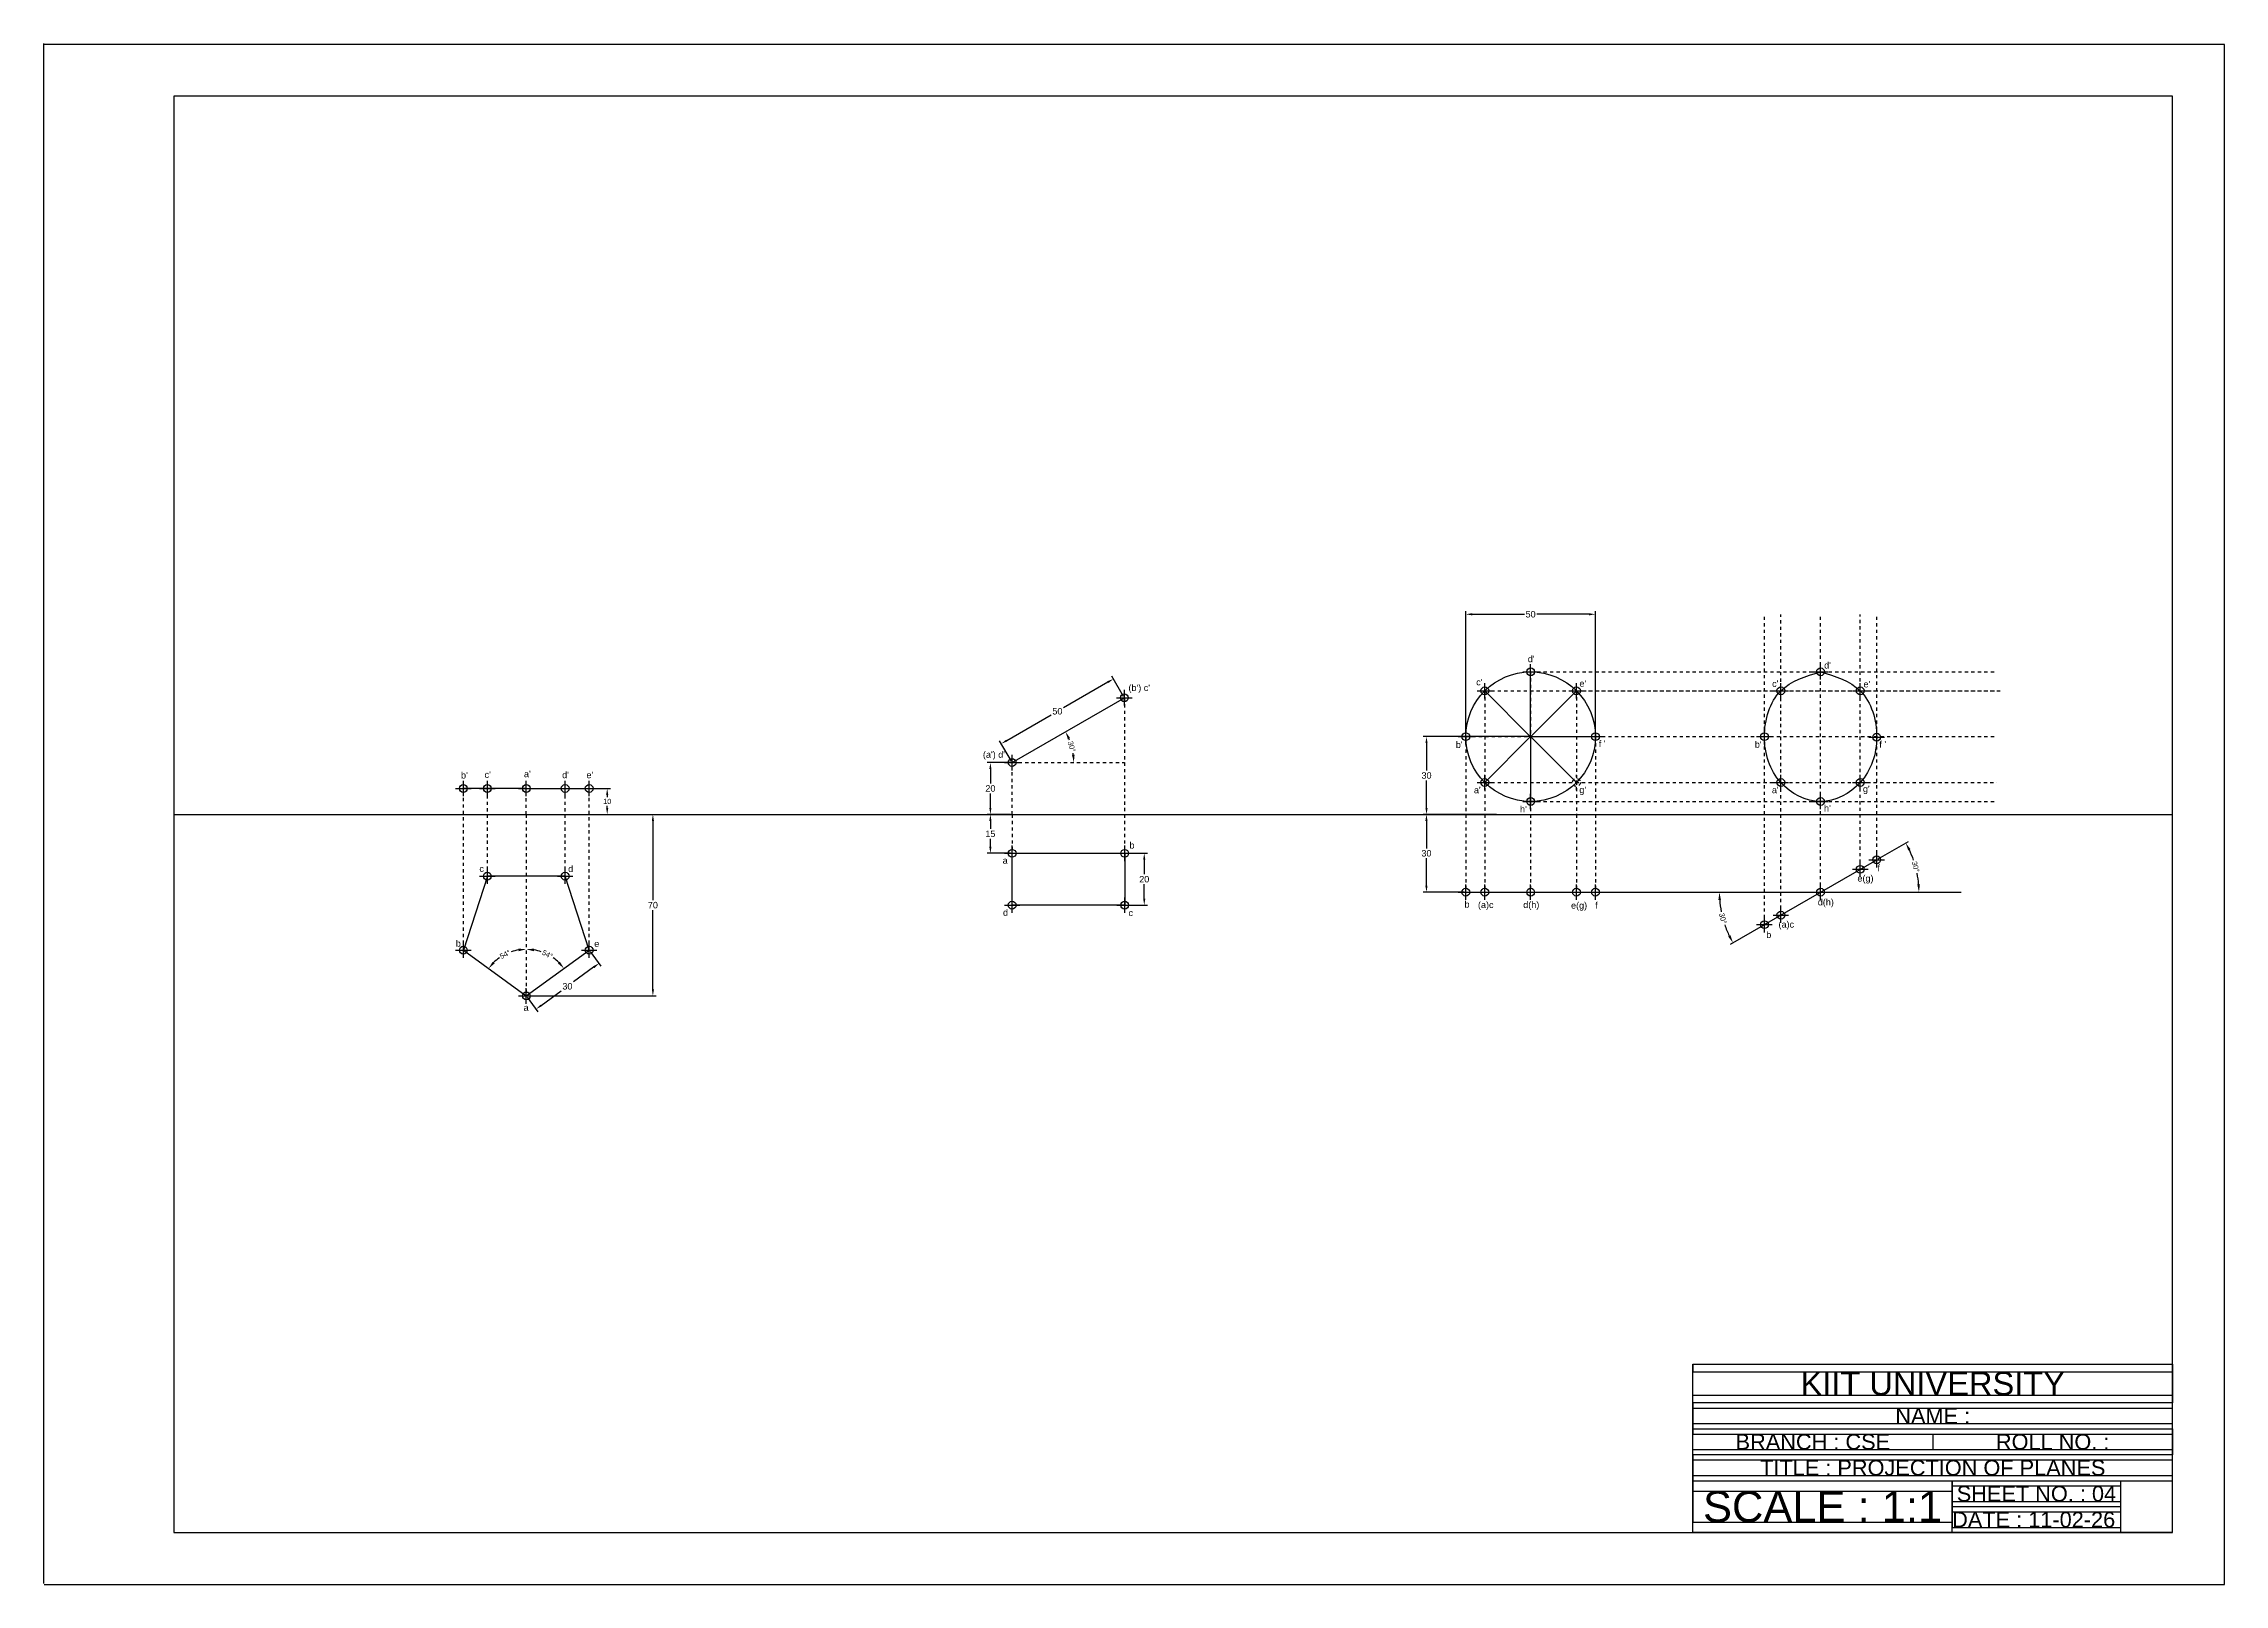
# Model space of a CAD drawing. Header units: millimetres. Extents: x 376 to 1217, y 156 to 750.
import ezdxf

# ---------------------------------------------------------------- set-up
doc = ezdxf.new("R2010")
doc.units = ezdxf.units.MM
doc.header["$PDMODE"] = 34
doc.header["$PDSIZE"] = 3
doc.linetypes.add('JIS_02_1.2', pattern=[2.5, 1.25, -1.25])
doc.styles.get("Standard").update_dxf_attribs({"font": 'arial.ttf'})
doc.dimstyles.new('Annotative', dxfattribs={"dimscale": 0, "dimtxt": 2.5, "dimasz": 2.5, "dimexe": 1.25, "dimexo": 0.625, "dimtad": 1, "dimtxsty": 'Standard', "dimcen": 2.5, "dimadec": 0, "dimazin": 0, "dimtfac": 1, "dimtmove": 0, "dimatfit": 3, "dimfxl": 1, "dimarcsym": 0})
doc.dimstyles.new('ISO-25', dxfattribs={"dimtxt": 5, "dimasz": 5, "dimexe": 1.25, "dimexo": 0.625, "dimtad": 1, "dimtxsty": 'Standard', "dimcen": 2.5, "dimadec": 0, "dimazin": 0, "dimtfac": 1, "dimtmove": 0, "dimatfit": 3, "dimfxl": 1, "dimarcsym": 0})

# ---------------------------------------------------------------- blocks, each defined once
blk = doc.blocks.new('*D3')
at = {"color": 0, "lineweight": -2, "transparency": 16777216}
for p, q in [((587.36, 462.85), (594.92, 462.85)), ((593.67, 460.35), (593.67, 459.49)), ((593.67, 455.35), (593.67, 456.2)), ((587.35, 452.85), (594.92, 452.85))]:
    blk.add_line(p, q, dxfattribs=at)
at = {"color": 0, "transparency": 16777216}
for points in [[(593.25, 460.35), (594.08, 460.35), (593.67, 462.85)], [(593.25, 455.35), (594.08, 455.35), (593.67, 452.85)]]:
    blk.add_solid(points, dxfattribs=at)
at = {"layer": 'Defpoints', "color": 0, "transparency": 16777216}
for p in [(586.74, 462.85), (586.72, 452.85), (593.67, 452.85)]:
    blk.add_point(p, dxfattribs=at)
at = {"color": 0, "transparency": 16777216, "insert": (593.67, 457.85), "char_height": 2, "attachment_point": 5}
blk.add_mtext('10', dxfattribs=at)
blk = doc.blocks.new('*D4')
at = {"color": 0, "lineweight": -2, "transparency": 16777216}
for p, q in [((587.09, 399.97), (591.18, 394.35)), ((588.42, 393.89), (580.72, 388.29)), ((562.82, 382.34), (566.91, 376.71)), ((568.2, 379.19), (575.9, 384.79))]:
    blk.add_line(p, q, dxfattribs=at)
at = {"color": 0, "transparency": 16777216}
for points in [[(588.18, 394.23), (588.67, 393.55), (590.45, 395.36)], [(567.95, 379.53), (568.44, 378.86), (566.17, 377.73)]]:
    blk.add_solid(points, dxfattribs=at)
at = {"layer": 'Defpoints', "color": 0, "transparency": 16777216}
for p in [(586.72, 400.48), (590.45, 395.36), (562.45, 382.85)]:
    blk.add_point(p, dxfattribs=at)
at = {"color": 0, "transparency": 16777216, "insert": (578.31, 386.54), "char_height": 2.5, "attachment_point": 5}
blk.add_mtext('30', dxfattribs=at)
blk = doc.blocks.new('*D2')
at = {"color": 0, "lineweight": -2, "transparency": 16777216}
for p, q in [((563.08, 452.85), (612.54, 452.85)), ((611.29, 450.35), (611.29, 419.75)), ((611.29, 385.35), (611.29, 415.94)), ((563.08, 382.85), (612.54, 382.85))]:
    blk.add_line(p, q, dxfattribs=at)
at = {"color": 0, "transparency": 16777216}
for points in [[(610.88, 450.35), (611.71, 450.35), (611.29, 452.85)], [(610.88, 385.35), (611.71, 385.35), (611.29, 382.85)]]:
    blk.add_solid(points, dxfattribs=at)
at = {"layer": 'Defpoints', "color": 0, "transparency": 16777216}
for p in [(562.45, 452.85), (562.45, 382.85), (611.29, 382.85)]:
    blk.add_point(p, dxfattribs=at)
at = {"color": 0, "transparency": 16777216, "insert": (611.29, 417.85), "char_height": 2.5, "attachment_point": 5}
blk.add_mtext('70', dxfattribs=at)
blk = doc.blocks.new('*D6')
at = {"color": 0, "lineweight": -2, "transparency": 16777216}
for start, end in [(125.26869, 134.43267), (99.56733, 108.73131)]:
    blk.add_arc((562.45, 382.85), 17.99, start, end, dxfattribs=at)
at = {"color": 0, "transparency": 16777216}
for points in [[(550.24, 395.36), (549.48, 396.02), (547.9, 393.42)], [(559.42, 401.08), (559.51, 400.08), (562.45, 400.83)]]:
    blk.add_solid(points, dxfattribs=at)
at = {"layer": 'Defpoints', "color": 0, "transparency": 16777216}
for p in [(562.45, 452.85), (538.18, 400.48), (556.9, 399.95), (562.45, 382.85), (562.45, 382.85)]:
    blk.add_point(p, dxfattribs=at)
at = {"color": 0, "transparency": 16777216, "insert": (554.29, 398.87), "char_height": 2, "attachment_point": 5, "rotation": 27}
blk.add_mtext('54°', dxfattribs=at)
blk = doc.blocks.new('*D5')
at = {"color": 0, "lineweight": -2, "transparency": 16777216}
for start, end in [(71.26869, 80.43267), (45.56733, 54.73131)]:
    blk.add_arc((562.45, 382.85), 17.99, start, end, dxfattribs=at)
at = {"color": 0, "transparency": 16777216}
for points in [[(565.4, 400.08), (565.49, 401.08), (562.45, 400.83)], [(575.42, 396.02), (574.67, 395.36), (577.01, 393.42)]]:
    blk.add_solid(points, dxfattribs=at)
at = {"layer": 'Defpoints', "color": 0, "transparency": 16777216}
for p in [(562.45, 452.85), (573.03, 397.4), (586.72, 400.48), (562.45, 382.85), (562.45, 382.85)]:
    blk.add_point(p, dxfattribs=at)
at = {"color": 0, "transparency": 16777216, "insert": (570.62, 398.87), "char_height": 2, "attachment_point": 5, "rotation": 333}
blk.add_mtext('54°', dxfattribs=at)
blk = doc.blocks.new('*D7')
at = {"color": 0, "lineweight": -2, "transparency": 16777216}
for p, q in [((792.86, 498.39), (788.34, 506.21)), ((786.8, 503.88), (769.73, 494.02)), ((747.83, 481.38), (764.91, 491.24)), ((749.56, 473.39), (745.04, 481.21))]:
    blk.add_line(p, q, dxfattribs=at)
at = {"color": 0, "transparency": 16777216}
for points in [[(786.59, 504.24), (787.01, 503.52), (788.97, 505.13)], [(747.62, 481.74), (748.04, 481.02), (745.67, 480.13)]]:
    blk.add_solid(points, dxfattribs=at)
at = {"layer": 'Defpoints', "color": 0, "transparency": 16777216}
for p in [(788.97, 505.13), (793.17, 497.85), (749.87, 472.85)]:
    blk.add_point(p, dxfattribs=at)
at = {"color": 0, "transparency": 16777216, "insert": (767.32, 492.63), "char_height": 2.5, "attachment_point": 5}
blk.add_mtext('50', dxfattribs=at)
blk = doc.blocks.new('*D8')
at = {"color": 0, "lineweight": -2, "transparency": 16777216}
for p, q in [((749.24, 472.85), (740.23, 472.85)), ((741.48, 470.35), (741.48, 464.75)), ((741.48, 455.35), (741.48, 460.94)), ((749.24, 452.85), (740.23, 452.85))]:
    blk.add_line(p, q, dxfattribs=at)
at = {"color": 0, "transparency": 16777216}
for points in [[(741.06, 470.35), (741.89, 470.35), (741.48, 472.85)], [(741.06, 455.35), (741.89, 455.35), (741.48, 452.85)]]:
    blk.add_solid(points, dxfattribs=at)
at = {"layer": 'Defpoints', "color": 0, "transparency": 16777216}
for p in [(749.87, 472.85), (741.48, 452.85), (749.87, 452.85)]:
    blk.add_point(p, dxfattribs=at)
at = {"color": 0, "transparency": 16777216, "insert": (741.48, 462.85), "char_height": 2.5, "attachment_point": 5}
blk.add_mtext('20', dxfattribs=at)
blk = doc.blocks.new('*D9')
at = {"color": 0, "lineweight": -2, "transparency": 16777216}
for p, q in [((749.24, 452.85), (740.23, 452.85)), ((741.48, 450.35), (741.48, 447.25)), ((749.24, 437.85), (740.23, 437.85)), ((741.48, 440.35), (741.48, 443.44))]:
    blk.add_line(p, q, dxfattribs=at)
at = {"color": 0, "transparency": 16777216}
for points in [[(741.06, 450.35), (741.89, 450.35), (741.48, 452.85)], [(741.06, 440.35), (741.89, 440.35), (741.48, 437.85)]]:
    blk.add_solid(points, dxfattribs=at)
at = {"layer": 'Defpoints', "color": 0, "transparency": 16777216}
for p in [(749.87, 452.85), (741.48, 437.85), (749.87, 437.85)]:
    blk.add_point(p, dxfattribs=at)
at = {"color": 0, "transparency": 16777216, "insert": (741.48, 445.35), "char_height": 2.5, "attachment_point": 5}
blk.add_mtext('15', dxfattribs=at)
blk = doc.blocks.new('*D10')
at = {"color": 0, "lineweight": -2, "transparency": 16777216}
for p, q in [((793.8, 437.85), (802.08, 437.85)), ((800.83, 435.35), (800.83, 429.75)), ((800.83, 420.35), (800.83, 425.94)), ((793.93, 417.85), (802.08, 417.85))]:
    blk.add_line(p, q, dxfattribs=at)
at = {"color": 0, "transparency": 16777216}
for points in [[(800.41, 435.35), (801.25, 435.35), (800.83, 437.85)], [(800.41, 420.35), (801.25, 420.35), (800.83, 417.85)]]:
    blk.add_solid(points, dxfattribs=at)
at = {"layer": 'Defpoints', "color": 0, "transparency": 16777216}
for p in [(793.17, 437.85), (793.3, 417.85), (800.83, 417.85)]:
    blk.add_point(p, dxfattribs=at)
at = {"color": 0, "transparency": 16777216, "insert": (800.83, 427.85), "char_height": 2.5, "attachment_point": 5}
blk.add_mtext('20', dxfattribs=at)
blk = doc.blocks.new('*D11')
at = {"color": 0, "lineweight": -2, "transparency": 16777216}
for start, end in [(21.24302, 22.76738), (7.23262, 8.75698)]:
    blk.add_arc((749.87, 472.85), 23.78, start, end, dxfattribs=at)
at = {"color": 0, "transparency": 16777216}
for points in [[(771.35, 481.83), (772.25, 482.27), (770.47, 484.74)], [(773.96, 475.87), (772.96, 475.81), (773.65, 472.85)]]:
    blk.add_solid(points, dxfattribs=at)
at = {"layer": 'Defpoints', "color": 0, "transparency": 16777216}
for p in [(793.17, 497.85), (749.87, 472.85), (749.87, 472.85), (773.29, 476.98), (793.17, 472.85)]:
    blk.add_point(p, dxfattribs=at)
at = {"color": 0, "transparency": 16777216, "insert": (772.84, 479), "char_height": 2, "attachment_point": 5, "rotation": 285}
blk.add_mtext('30°', dxfattribs=at)
blk = doc.blocks.new('*U13')
at = {"color": 41, "true_color": 0xf4ee51}
blk.add_line((12.5, 0), (-12.5, 0), dxfattribs=at)
blk = doc.blocks.new('*U14')
at = {"color": 0, "linetype": 'ByBlock', "lineweight": -2, "transparency": 16777216}
for p, rotation in [((949.87, 495.35), 270), ((941.03, 491.68), 315), ((958.71, 491.68), 225), ((941.03, 474.01), 44.99999999999996), ((949.87, 470.35), 89.99999999999999), ((958.71, 474.01), 135), ((962.37, 482.85), 180)]:
    blk.add_blockref('*U13', p, dxfattribs=dict(at, rotation=rotation))
blk.add_blockref('*U13', (937.37, 482.85), dxfattribs=at)
blk = doc.blocks.new('*D15')
at = {"color": 0, "lineweight": -2, "transparency": 16777216}
blk.add_line((1083.9, 435.66), (1095.66, 442.45), dxfattribs=at)
for start, end in [(18.90742, 25.46957), (4.53043, 11.09258)]:
    blk.add_arc((1061.71, 422.85), 37.95, start, end, dxfattribs=at)
at = {"color": 0, "transparency": 16777216}
for points in [[(1095.53, 438.93), (1096.42, 439.4), (1094.58, 441.82)], [(1100.04, 425.86), (1099.04, 425.82), (1099.66, 422.85)]]:
    blk.add_solid(points, dxfattribs=at)
at = {"layer": 'Defpoints', "color": 0, "transparency": 16777216}
for p in [(1083.36, 435.35), (1099.09, 429.44), (974.87, 422.85), (1115.9, 422.85), (1040.06, 410.35)]:
    blk.add_point(p, dxfattribs=at)
at = {"color": 0, "transparency": 16777216, "insert": (1098.37, 432.67), "char_height": 2, "attachment_point": 5, "rotation": 285}
blk.add_mtext('30°', dxfattribs=at)
blk = doc.blocks.new('*D16')
at = {"color": 0, "lineweight": -2, "transparency": 16777216}
blk.add_line((1039.52, 410.03), (1026.83, 402.71), dxfattribs=at)
for start, end in [(184.40551, 191.20043), (198.79957, 205.59449)]:
    blk.add_arc((1061.71, 422.85), 39.03, start, end, dxfattribs=at)
at = {"color": 0, "transparency": 16777216}
for points in [[(1022.3, 419.83), (1023.3, 419.87), (1022.69, 422.85)], [(1026.96, 406.22), (1026.07, 405.75), (1027.91, 403.33)]]:
    blk.add_solid(points, dxfattribs=at)
at = {"layer": 'Defpoints', "color": 0, "transparency": 16777216}
for p in [(1083.36, 435.35), (974.87, 422.85), (1115.9, 422.85), (1023.28, 416.07), (1040.06, 410.35)]:
    blk.add_point(p, dxfattribs=at)
at = {"color": 0, "transparency": 16777216, "insert": (1024.02, 412.75), "char_height": 2, "attachment_point": 5, "rotation": 285}
blk.add_mtext('30°', dxfattribs=at)
blk = doc.blocks.new('*D23')
at = {"color": 0, "lineweight": -2, "transparency": 16777216}
for p, q in [((909.69, 450.35), (909.69, 439.75)), ((910.31, 452.85), (910.94, 452.85)), ((909.69, 425.35), (909.69, 435.94)), ((924.25, 422.85), (908.44, 422.85))]:
    blk.add_line(p, q, dxfattribs=at)
at = {"color": 0, "transparency": 16777216}
for points in [[(909.27, 450.35), (910.1, 450.35), (909.69, 452.85)], [(909.27, 425.35), (910.1, 425.35), (909.69, 422.85)]]:
    blk.add_solid(points, dxfattribs=at)
at = {"layer": 'Defpoints', "color": 0, "transparency": 16777216}
for p in [(909.69, 452.85), (909.69, 452.85), (924.87, 422.85)]:
    blk.add_point(p, dxfattribs=at)
at = {"color": 0, "transparency": 16777216, "insert": (909.69, 437.85), "char_height": 2.5, "attachment_point": 5}
blk.add_mtext('30', dxfattribs=at)
blk = doc.blocks.new('*D22')
at = {"color": 0, "lineweight": -2, "transparency": 16777216}
for p, q in [((936.75, 482.85), (908.47, 482.85)), ((909.72, 480.35), (909.72, 469.75)), ((909.72, 455.35), (909.72, 465.94)), ((936.75, 452.85), (908.47, 452.85))]:
    blk.add_line(p, q, dxfattribs=at)
at = {"color": 0, "transparency": 16777216}
for points in [[(909.3, 480.35), (910.13, 480.35), (909.72, 482.85)], [(909.3, 455.35), (910.13, 455.35), (909.72, 452.85)]]:
    blk.add_solid(points, dxfattribs=at)
at = {"layer": 'Defpoints', "color": 0, "transparency": 16777216}
for p in [(937.37, 482.85), (909.72, 452.85), (937.37, 452.85)]:
    blk.add_point(p, dxfattribs=at)
at = {"color": 0, "transparency": 16777216, "insert": (909.72, 467.85), "char_height": 2.5, "attachment_point": 5}
blk.add_mtext('30', dxfattribs=at)
blk = doc.blocks.new('*D21')
at = {"color": 0, "lineweight": -2, "transparency": 16777216}
for p, q in [((924.87, 483.47), (924.87, 531.3)), ((927.37, 530.05), (947.46, 530.05)), ((972.37, 530.05), (952.28, 530.05)), ((974.87, 483.47), (974.87, 531.3))]:
    blk.add_line(p, q, dxfattribs=at)
at = {"color": 0, "transparency": 16777216}
for points in [[(927.37, 530.47), (927.37, 529.63), (924.87, 530.05)], [(972.37, 530.47), (972.37, 529.63), (974.87, 530.05)]]:
    blk.add_solid(points, dxfattribs=at)
at = {"layer": 'Defpoints', "color": 0, "transparency": 16777216}
for p in [(974.87, 530.05), (924.87, 482.85), (974.87, 482.85)]:
    blk.add_point(p, dxfattribs=at)
at = {"color": 0, "transparency": 16777216, "insert": (949.87, 530.05), "char_height": 2.5, "attachment_point": 5}
blk.add_mtext('50', dxfattribs=at)

msp = doc.modelspace()

# ---------------------------------------------------------------- linework, layer by layer
at = {"color": 7, "true_color": 0xffffff}
for p, q in [((376.266, 750.178), (376.266, 156.178)), ((1217.487, 749.846), (376.487, 749.846)), ((426.487, 729.846), (426.487, 175.846)), ((426.487, 452.846), (1197.487, 452.846)), ((974.871, 422.846), (1115.896, 422.846)), ((1012.487, 205.846), (1012.487, 195.846)), ((1012.487, 195.846), (1012.487, 197.846)), ((1012.487, 195.846), (1197.487, 195.846)), ((1012.487, 195.846), (1012.487, 191.846)), ((1112.487, 175.846), (1112.487, 195.846)), ((1112.487, 195.846), (1112.487, 185.846)), ((1112.487, 195.846), (1112.487, 193.846)), ((1177.487, 175.846), (1177.487, 195.846)), ((1012.487, 191.846), (1012.487, 179.846)), ((1112.487, 185.846), (1112.487, 187.846)), ((1112.487, 185.846), (1177.487, 185.846)), ((1112.487, 185.846), (1112.487, 183.846)), ((1012.487, 175.846), (1012.487, 179.846)), ((1112.487, 183.846), (1112.487, 177.846)), ((1112.487, 175.846), (1112.487, 177.846)), ((1177.487, 175.846), (1112.487, 175.846)), ((1197.487, 175.846), (1177.487, 175.846))]:
    msp.add_line(p, q, dxfattribs=at)
for p, q in [((1217.487, 749.846), (376.487, 749.846)), ((1217.487, 155.846), (1217.487, 749.846)), ((1197.487, 729.846), (426.487, 729.846)), ((1197.487, 175.846), (1197.487, 729.846)), ((1012.487, 175.846), (1012.487, 240.846)), ((1012.487, 240.846), (1197.487, 240.846)), ((1012.487, 240.846), (1012.487, 237.846)), ((1197.487, 240.846), (1197.487, 240.846)), ((1197.487, 240.846), (1197.487, 225.846)), ((1012.487, 225.846), (1012.487, 228.846)), ((1197.487, 225.846), (1012.487, 225.846)), ((1012.487, 225.846), (1012.487, 215.846)), ((1012.487, 225.846), (1012.487, 223.846)), ((1012.487, 215.846), (1012.487, 217.846)), ((1012.487, 215.846), (1197.487, 215.846)), ((1012.487, 215.846), (1097.307, 215.846)), ((1012.487, 215.846), (1104.987, 215.846)), ((1012.487, 215.846), (1012.487, 213.846)), ((1104.987, 213.846), (1104.987, 207.846)), ((1197.487, 215.846), (1197.487, 205.846)), ((1012.487, 205.846), (1012.487, 207.846)), ((1197.487, 205.846), (1012.487, 205.846)), ((1012.487, 205.846), (1012.487, 195.52)), ((1012.487, 205.846), (1012.487, 203.846)), ((1012.487, 205.846), (1012.487, 203.846)), ((1012.487, 205.846), (1012.487, 203.846)), ((1012.487, 195.52), (1012.487, 197.52)), ((1012.487, 195.52), (1012.487, 191.52)), ((1012.487, 175.846), (1012.487, 179.846)), ((426.487, 175.846), (1197.487, 175.846)), ((1197.487, 175.846), (1012.487, 175.846)), ((1012.487, 175.846), (1112.487, 175.846)), ((1012.487, 175.846), (1112.487, 175.846)), ((376.487, 155.846), (1217.487, 155.846)), ((1217.487, 155.846), (1217.487, 155.846))]:
    msp.add_line(p, q)
at = {"color": 4, "linetype": 'JIS_02_1.2'}
for p, q in [((1040.062, 410.346), (1040.062, 529.923)), ((1046.403, 414.007), (1046.403, 529.923)), ((1061.712, 422.846), (1061.712, 529.923)), ((1077.021, 431.685), (1077.021, 529.923)), ((1083.363, 435.346), (1083.363, 529.923)), ((949.871, 507.846), (949.871, 452.846)), ((949.871, 507.846), (1129.735, 507.846)), ((793.171, 497.846), (793.171, 452.846)), ((932.193, 500.524), (932.193, 452.846)), ((932.193, 500.524), (1131.98, 500.524)), ((967.549, 500.524), (967.549, 452.846)), ((967.549, 500.524), (1129.735, 500.524)), ((924.871, 482.846), (924.871, 452.846)), ((924.871, 482.846), (1129.735, 482.846)), ((974.871, 482.846), (974.871, 452.846)), ((974.871, 482.846), (1129.735, 482.846)), ((749.87, 452.846), (749.87, 472.846)), ((749.87, 472.846), (793.171, 472.846)), ((538.184, 400.479), (538.184, 462.846)), ((547.454, 429.011), (547.454, 462.846)), ((562.454, 452.846), (562.454, 462.846)), ((577.454, 429.011), (577.454, 462.846)), ((586.725, 400.479), (586.725, 462.846)), ((932.193, 465.168), (1129.735, 465.168)), ((949.871, 457.846), (1129.735, 457.846)), ((562.454, 452.846), (562.454, 382.846)), ((749.87, 452.846), (749.87, 437.846)), ((793.171, 452.846), (793.171, 437.846)), ((924.871, 452.846), (924.871, 422.846)), ((932.193, 452.846), (932.193, 422.846)), ((949.871, 452.846), (949.871, 422.846)), ((967.549, 452.846), (967.549, 422.846)), ((974.871, 452.846), (974.871, 422.846))]:
    msp.add_line(p, q, dxfattribs=at)
at = {"color": 41, "true_color": 0xf4ee51}
for p, q in [((749.87, 472.846), (793.171, 497.846)), ((562.454, 462.846), (538.184, 462.846)), ((562.454, 462.846), (586.739, 462.846)), ((1040.062, 410.346), (1083.363, 435.346)), ((924.871, 422.846), (974.871, 422.846))]:
    msp.add_line(p, q, dxfattribs=at)
at = {"color": 4}
for p, q in [((1012.487, 237.846), (1197.487, 237.846)), ((1012.487, 228.846), (1197.487, 228.846)), ((1012.487, 223.846), (1197.487, 223.846)), ((1012.487, 217.846), (1197.487, 217.846)), ((1012.487, 213.846), (1104.987, 213.846)), ((1104.987, 213.846), (1197.487, 213.846)), ((1012.487, 207.846), (1104.987, 207.846)), ((1012.487, 203.846), (1197.487, 203.846)), ((1104.987, 207.846), (1197.487, 207.846)), ((1012.487, 197.846), (1197.487, 197.846)), ((1112.487, 193.846), (1177.487, 193.846)), ((1012.487, 191.846), (1112.487, 191.846)), ((1112.487, 187.846), (1177.487, 187.846)), ((1012.487, 179.846), (1112.487, 179.846)), ((1112.487, 183.846), (1177.487, 183.846)), ((1112.487, 177.846), (1177.487, 177.846))]:
    msp.add_line(p, q, dxfattribs=at)
at = {"color": 41, "true_color": 0xf4ee51}
for points in [[(749.87, 437.846), (793.304, 437.846), (793.304, 417.846), (749.87, 417.846)], [(577.454, 429.011), (547.454, 429.011), (538.184, 400.479), (562.454, 382.846), (586.725, 400.479)]]:
    msp.add_lwpolyline(points, close=True, dxfattribs=at)
msp.add_circle((949.871, 482.846), 25, dxfattribs=at)
msp.add_spline([(1061.712, 507.846), (1046.403, 500.524), (1040.062, 482.846), (1046.403, 465.168), (1061.712, 457.846), (1077.021, 465.168), (1083.363, 482.635), (1077.021, 500.524), (1061.712, 507.846)], degree=3, dxfattribs=at)
at = {"color": 11, "true_color": 0xf27172}
for p in [(949.871, 507.846), (1061.712, 507.846), (793.171, 497.846), (932.193, 500.524), (967.549, 500.524), (1046.403, 500.524), (1077.021, 500.524), (924.871, 482.846), (974.871, 482.846), (1040.062, 482.846), (1083.363, 482.635), (749.87, 472.846), (538.184, 462.846), (547.454, 462.846), (562.454, 462.846), (577.454, 462.846), (586.725, 462.846), (932.193, 465.168), (1046.403, 465.168), (1077.021, 465.168), (949.871, 457.846), (1061.712, 457.846), (749.87, 437.846), (793.304, 437.846), (1083.363, 435.346), (547.454, 429.011), (577.454, 429.011), (1077.021, 431.685), (749.87, 417.846), (793.304, 417.846), (924.871, 422.846), (932.193, 422.846), (949.871, 422.846), (967.549, 422.846), (974.871, 422.846), (1061.712, 422.846), (1040.062, 410.346), (1046.403, 414.007), (538.184, 400.479), (586.725, 400.479), (562.454, 382.846)]:
    msp.add_point(p, dxfattribs=at)
at = {"color": 11, "linetype": 'JIS_02_1.2', "true_color": 0xf27172}
msp.add_point((967.549, 465.168), dxfattribs=at)

# ---------------------------------------------------------------- block references
at = {"color": 41, "true_color": 0xf4ee51}
msp.add_blockref('*U14', (0, 0), dxfattribs=at)

# ---------------------------------------------------------------- texts
at = {"color": 51, "true_color": 0xf7f281, "char_height": 2.5, "attachment_point": 1}
for s, width, insert in [("d'", 5.71222, (948.791, 514.067)), ("c'", 5.71222, (928.881, 505.123)), ("d'", 5.71222, (1063.113, 511.624)), ("(b') c'", 9.32286, (794.739, 502.952)), ("e'", 5.71222, (968.696, 504.607)), ("c'", 5.71222, (1043.015, 504.532)), ("e'", 5.71222, (1078.296, 504.332)), ("b'", 5.71222, (921.024, 481)), ("f '", 5.71222, (976.147, 481.391)), ("b'", 5.71222, (1036.347, 481.099)), ("f '", 5.71222, (1084.386, 481.126)), ("(a') d'", 9.86446, (738.598, 477.191)), ("b'", 5.71222, (537.271, 469.201)), ("c'", 5.71222, (546.357, 469.453)), ("a'", 5.71222, (561.555, 469.716)), ("d'", 5.71222, (576.289, 469.33)), ("e'", 5.71222, (585.657, 469.312)), ("a'", 5.71222, (928, 463.503)), ("g'", 5.71222, (968.665, 463.592)), ("a'", 5.71222, (1042.928, 463.53)), ("g'", 5.71222, (1078.054, 463.953)), ("h'", 5.71222, (945.794, 456.108)), ("h'", 5.71222, (1063.041, 456.475)), ('b', 5.71222, (795.119, 442.191)), ('c', 5.71222, (544.366, 433.157)), ('d', 5.71222, (578.612, 433.111)), ('a', 5.71222, (746.195, 436.336)), ('e(g)', 8.0116, (1075.936, 429.454)), ('f', 5.71222, (1083.703, 433.457)), ('d', 5.71222, (746.349, 416.264)), ('c', 5.71222, (794.758, 416.13)), ('b', 5.71222, (924.361, 419.421)), ('(a)c', 9.22677, (929.554, 419.228)), ('d(h)', 8.0116, (947.026, 419.263)), ('e(g)', 8.0116, (965.46, 418.999)), ('f', 5.71222, (974.741, 419.016)), ('d(h)', 8.0116, (1060.64, 420.255)), ('b', 5.71222, (535.251, 404.332)), ('b', 5.71222, (1040.769, 407.659)), ('(a)c', 9.22677, (1045.49, 411.679)), ('e', 5.71222, (588.665, 404.247)), ('a', 5.71222, (561.427, 379.582))]:
    msp.add_mtext_dynamic_manual_height_columns(s, width=width, gutter_width=12.5, heights=[0], dxfattribs=dict(at, insert=insert))
at = {"color": 4, "attachment_point": 1}
for s, width, insert, char_height in [('\\pxqc;{\\C256;\\c16777215;KIIT UNIVERSITY}', 185, (1012.487, 237.846), 9), ('\\pxqc;{\\C256;\\c16777215;NAME : }', 185, (1012.487, 223.846), 6), ('\\pxqc;{\\C256;\\c16777215;BRANCH : CSE}', 92.5, (1012.487, 213.846), 6), ('\\pxqc;{\\C256;\\c16777215;ROLL NO. : }', 92.5, (1104.987, 213.846), 6)]:
    msp.add_mtext_dynamic_manual_height_columns(s, width=width, gutter_width=12.5, heights=[0], dxfattribs=dict(at, insert=insert, char_height=char_height))
at = {"color": 7, "true_color": 0xffffff, "attachment_point": 1}
for s, width, insert, char_height in [('\\pxqc;TITLE : PROJECTION OF PLANES', 185, (1012.487, 203.846), 6), ('\\pxqc;SHEET NO. : 04', 65, (1112.487, 193.846), 6), ('\\pxqc;SCALE : 1:1', 100, (1012.487, 191.846), 12), ('DATE : 11-02-26', 65, (1112.487, 183.846), 6)]:
    msp.add_mtext_dynamic_manual_height_columns(s, width=width, gutter_width=12.5, heights=[0], dxfattribs=dict(at, insert=insert, char_height=char_height))

# ---------------------------------------------------------------- dimensions: what is measured, and where the dimension line sits
at = {"color": 165, "true_color": 0x5e67af}
dim = msp.add_linear_dim(base=(974.871, 530.049), p1=(924.871, 482.846), p2=(974.871, 482.846), dimstyle='Annotative', override={"dimtad": 0, "dimtih": 1}, dxfattribs=at)
dim.commit()
dim.dimension.update_dxf_attribs({"geometry": '*D21', "text_midpoint": (949.871, 530.049)})
for p1, p2, distance, picture, middle in [((749.87, 472.846), (793.171, 497.846), 8.408, '*D7', (767.316, 492.627)), ((562.454, 382.846), (586.725, 400.479), -6.33, '*D4', (578.31, 386.542))]:
    dim = msp.add_aligned_dim(p1=p1, p2=p2, distance=distance, dimstyle='Annotative', override={"dimtad": 0, "dimtih": 1}, dxfattribs=at)
    dim.commit()
    dim.dimension.update_dxf_attribs({"geometry": picture, "text_midpoint": middle})
for base, line1, line2, picture, middle in [((773.29, 476.975), ((749.87, 472.846), (793.171, 472.846)), ((749.87, 472.846), (793.171, 497.846)), '*D11', (772.841, 479.001)), ((556.896, 399.953), ((562.454, 452.846), (562.454, 382.846)), ((538.184, 400.479), (562.454, 382.846)), '*D6', (554.288, 398.872)), ((573.027, 397.398), ((562.454, 452.846), (562.454, 382.846)), ((562.454, 382.846), (586.725, 400.479)), '*D5', (570.62, 398.872)), ((1099.086, 429.436), ((974.871, 422.846), (1115.896, 422.846)), ((1040.062, 410.346), (1083.363, 435.346)), '*D15', (1098.37, 432.668)), ((1023.279, 416.069), ((974.871, 422.846), (1115.896, 422.846)), ((1040.062, 410.346), (1083.363, 435.346)), '*D16', (1024.016, 412.745))]:
    dim = msp.add_angular_dim_2l(base=base, line1=line1, line2=line2, dimstyle='ISO-25', override={"dimtxt": 2, "dimasz": 3, "dimtad": 0}, dxfattribs=at)
    dim.commit()
    dim.dimension.update_dxf_attribs({"geometry": picture, "text_midpoint": middle})
for base, p1, p2, override, picture, middle in [((909.717, 452.846), (937.371, 482.846), (937.371, 452.846), {"dimtad": 0, "dimtih": 1}, '*D22', (909.717, 467.846)), ((741.477, 452.846), (749.87, 472.846), (749.87, 452.846), {"dimtad": 0, "dimtih": 1}, '*D8', (741.477, 462.846)), ((593.666, 452.846), (586.739, 462.846), (586.725, 452.846), {"dimtxt": 2, "dimtad": 0, "dimtih": 1}, '*D3', (593.666, 457.846)), ((611.295, 382.846), (562.454, 452.846), (562.454, 382.846), {"dimtad": 0, "dimtih": 1}, '*D2', (611.295, 417.846)), ((741.477, 437.846), (749.87, 452.846), (749.87, 437.846), {"dimtad": 0, "dimtih": 1}, '*D9', (741.477, 445.346)), ((909.686, 452.846), (924.871, 422.846), (909.686, 452.846), {"dimtad": 0, "dimtih": 1}, '*D23', (909.686, 437.846)), ((800.828, 417.846), (793.171, 437.846), (793.304, 417.846), {"dimtad": 0, "dimtih": 1}, '*D10', (800.828, 427.846))]:
    dim = msp.add_linear_dim(base=base, p1=p1, p2=p2, angle=90, dimstyle='Annotative', override=override, dxfattribs=at)
    dim.commit()
    dim.dimension.update_dxf_attribs({"geometry": picture, "text_midpoint": middle})

doc.saveas('drawing.dxf')
